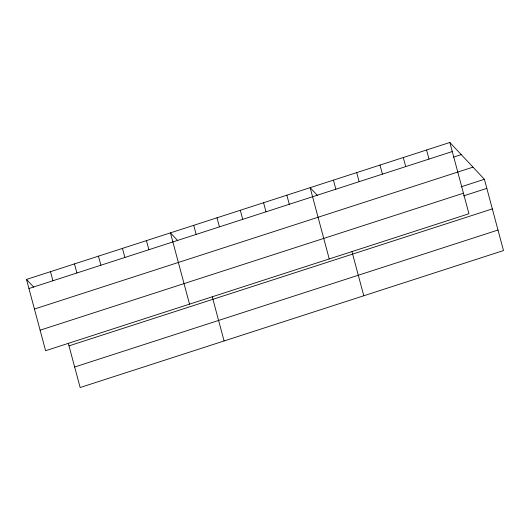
<?xml version="1.0" encoding="UTF-8"?>
<svg xmlns="http://www.w3.org/2000/svg" width="530" height="530" viewBox="0 0 530 530"><rect width="100%" height="100%" fill="white"/><g stroke="black" fill="none" stroke-linecap="round" stroke-linejoin="round"><path stroke-width="0.79" d="M449.844 142.464L468.944 213.742L45.6 350.708L26.5 279.436L449.844 142.464L484.4 179.292L503.5 250.564L80.156 387.536L68.357 343.5M28.931 288.512L452.275 151.547M453.488 157.125L461.246 154.614M34.43 309.036L472.999 167.136M461.12 186.825L484.4 179.292M40.101 330.183L463.445 193.218M463.551 195.901L486.838 188.369M68.993 345.865L492.337 208.893M74.657 367.012L498.001 230.04M317.397 195.398L310.143 187.666L329.236 258.938M177.696 240.6L170.435 232.862L189.535 304.14M26.5 279.436L33.754 287.167M426.564 149.997L428.995 159.079M403.277 157.529L405.708 166.612M379.99 165.062L382.428 174.145M356.71 172.594L359.141 181.677M333.423 180.134L335.861 189.21M351.993 251.73L363.799 295.767M286.856 195.199L289.287 204.275M263.576 202.732L266.007 211.808M240.289 210.264L242.72 219.347M217.002 217.797L219.44 226.88M193.722 225.329L196.153 234.412M212.291 296.926L224.091 340.969M146.446 240.627L148.884 249.703M122.456 248.385L124.888 257.467M98.467 256.149L100.899 265.232M74.478 263.913L76.91 272.99M50.489 271.671L52.92 280.754"/></g></svg>
